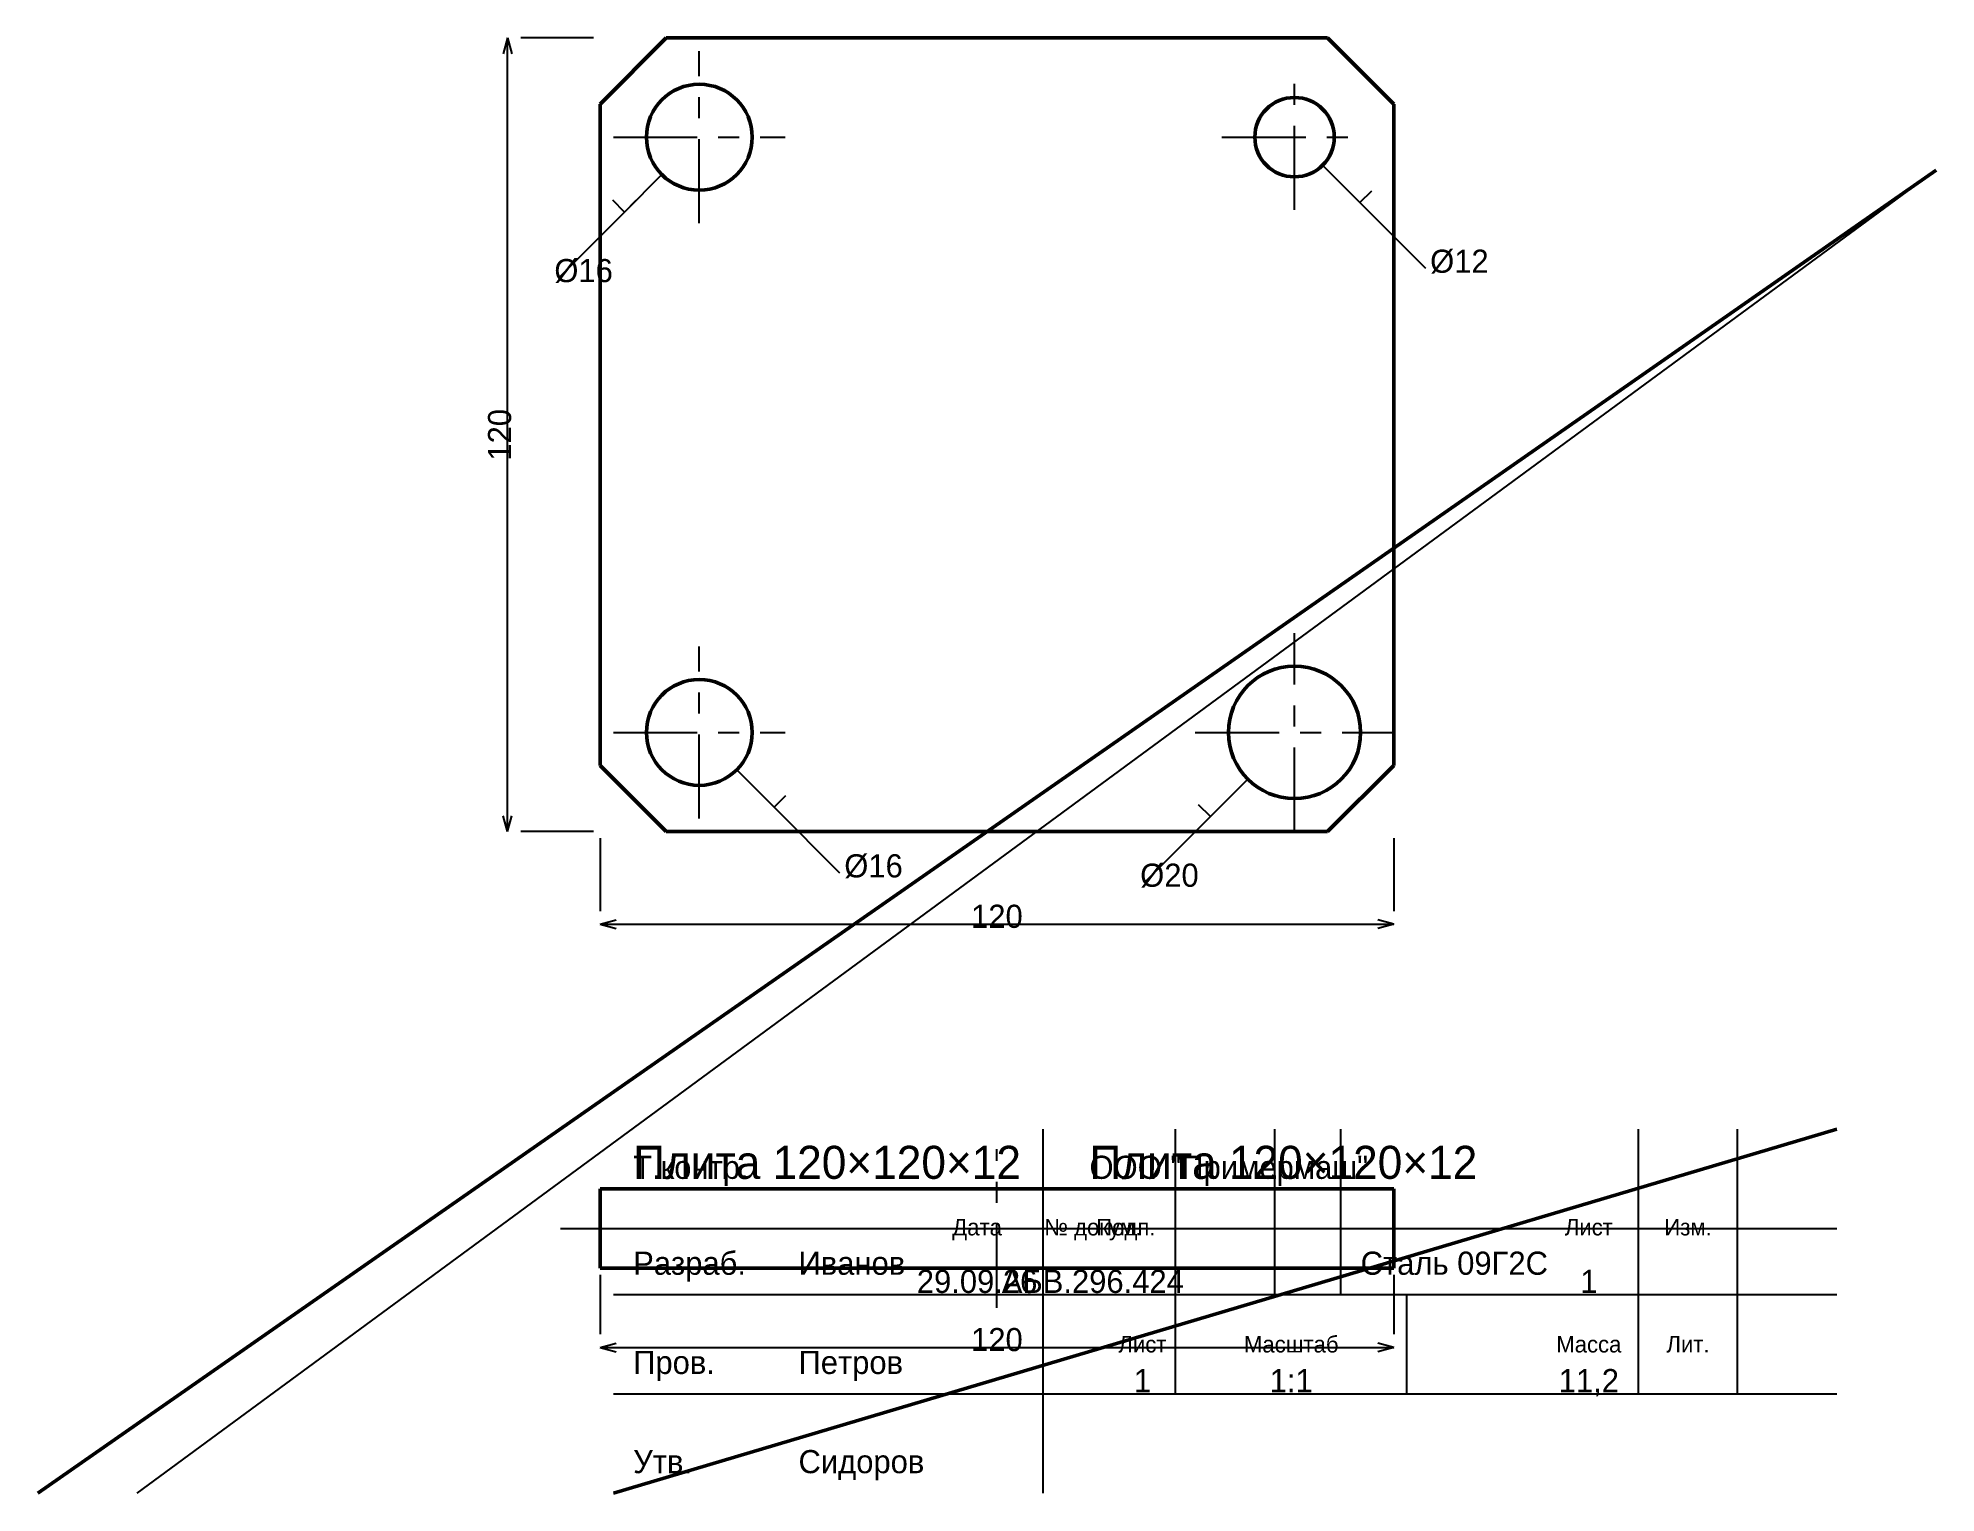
# Model space of a CAD drawing. Header units: millimetres. Extents: x 5 to 292, y 5 to 225.
import ezdxf
from ezdxf.enums import TextEntityAlignment as Align

# ---------------------------------------------------------------- set-up
doc = ezdxf.new("R2010")
doc.units = ezdxf.units.MM
doc.linetypes.add('CENTER', pattern=[22.225, 12.7, -3.175, 3.175, -3.175])
doc.linetypes.add('DASHED', pattern=[9, 6, -3])
for name, color, linetype, lineweight in [('AXIS', 7, 'CENTER', 25), ('DIMS', 7, 'CONTINUOUS', 25), ('MAIN', 7, 'CONTINUOUS', 50), ('TEXT', 7, 'CONTINUOUS', 25), ('THIN', 7, 'CONTINUOUS', 25)]:
    doc.layers.add(name, color=color, linetype=linetype, lineweight=lineweight)

msp = doc.modelspace()

# ---------------------------------------------------------------- linework, layer by layer
at = {"layer": 'AXIS', "linetype": 'CENTER', "lineweight": 25}
for p, q in [((105, 197), (105, 223)), ((195, 199), (195, 221)), ((92, 210), (118, 210)), ((184, 210), (206, 210)), ((195, 105), (195, 135)), ((105, 107), (105, 133)), ((92, 120), (118, 120)), ((180, 120), (210, 120)), ((150, 33), (150, 57)), ((84, 45), (216, 45))]:
    msp.add_line(p, q, dxfattribs=at)
at = {"layer": 'DIMS', "linetype": 'CONTINUOUS', "lineweight": 25}
for p, q in [((76, 225), (75.353, 222.585)), ((76, 105), (76, 225)), ((76, 225), (76.647, 222.585)), ((89, 225), (78, 225)), ((99.343, 204.343), (93.686, 198.686)), ((199.243, 205.757), (204.899, 200.101)), ((204.899, 200.101), (203.132, 201.868)), ((204.899, 200.101), (206.667, 201.868)), ((93.686, 198.686), (83.787, 188.787)), ((93.686, 198.686), (91.919, 200.454)), ((93.686, 198.686), (95.454, 200.454)), ((204.899, 200.101), (214.799, 190.201)), ((110.657, 114.343), (116.314, 108.686)), ((187.929, 112.929), (182.272, 107.272)), ((116.314, 108.686), (114.546, 110.454)), ((116.314, 108.686), (118.081, 110.454)), ((76, 105), (75.353, 107.415)), ((76, 105), (76.647, 107.415)), ((116.314, 108.686), (126.213, 98.787)), ((182.272, 107.272), (172.373, 97.373)), ((182.272, 107.272), (180.504, 109.04)), ((182.272, 107.272), (184.04, 109.04)), ((89, 105), (78, 105)), ((90, 104), (90, 93)), ((210, 104), (210, 93)), ((90, 91), (92.415, 91.647)), ((90, 91), (210, 91)), ((90, 91), (92.415, 90.353)), ((210, 91), (207.585, 91.647)), ((210, 91), (207.585, 90.353)), ((90, 38), (90, 29)), ((210, 38), (210, 29)), ((90, 27), (92.415, 27.647)), ((90, 27), (210, 27)), ((90, 27), (92.415, 26.353)), ((210, 27), (207.585, 27.647)), ((210, 27), (207.585, 26.353))]:
    msp.add_line(p, q, dxfattribs=at)
at = {"layer": 'MAIN', "linetype": 'CONTINUOUS', "lineweight": 50}
for p, q in [((100, 225), (90, 215)), ((200, 225), (100, 225)), ((210, 215), (200, 225)), ((90, 215), (90, 115)), ((210, 115), (210, 215)), ((5, 5), (292, 205)), ((90, 115), (100, 105)), ((200, 105), (210, 115)), ((100, 105), (200, 105)), ((92, 5), (277, 60)), ((90, 51), (210, 51)), ((90, 39), (90, 51)), ((210, 39), (210, 51)), ((90, 39), (210, 39))]:
    msp.add_line(p, q, dxfattribs=at)
for centre, radius in [((105, 210), 8), ((195, 210), 6), ((195, 120), 10), ((105, 120), 8)]:
    msp.add_circle(centre, radius, dxfattribs=at)
at = {"layer": 'THIN', "linetype": 'CONTINUOUS', "lineweight": 25}
for p, q in [((20, 5), (292, 205)), ((157, 5), (157, 60)), ((177, 35), (177, 60)), ((192, 35), (192, 60)), ((202, 35), (202, 60)), ((247, 35), (247, 60)), ((262, 35), (262, 60)), ((92, 45), (277, 45)), ((92, 35), (277, 35)), ((177, 20), (177, 35)), ((212, 20), (212, 35)), ((247, 20), (247, 35)), ((262, 20), (262, 35)), ((92, 20), (277, 20))]:
    msp.add_line(p, q, dxfattribs=at)
at = {"layer": 'THIN', "linetype": 'DASHED', "lineweight": 25}
for p, q in [((90, 51), (102, 51)), ((198, 51), (210, 51)), ((90, 39), (102, 39)), ((198, 39), (210, 39))]:
    msp.add_line(p, q, dxfattribs=at)

# ---------------------------------------------------------------- texts
at = {"layer": 'DIMS', "linetype": 'CONTINUOUS', "lineweight": 25}
for s, p in [('%%c12', (215.506, 189.494)), ('%%c16', (83.08, 188.08)), ('%%c16', (126.92, 98.08)), ('%%c20', (171.665, 96.665))]:
    msp.add_text(s, height=3.5, dxfattribs=at).set_placement(p)
msp.add_text('120', height=3.5, rotation=90, dxfattribs=at).set_placement((74.8, 165), align=Align.MIDDLE_CENTER)
for p in [(150, 92.2), (150, 28.2)]:
    msp.add_text('120', height=3.5, dxfattribs=at).set_placement(p, align=Align.MIDDLE_CENTER)
at = {"layer": 'TEXT', "linetype": 'CONTINUOUS', "lineweight": 25}
for s, height, p in [('Плита 120×120×12', 5, (95, 52.5)), ('Плита 120×120×12', 5, (164, 52.5)), ('Т.контр.', 3.5, (95, 52.5)), ('ООО "Примермаш"', 3.5, (164, 52.5)), ('Разраб.', 3.5, (95, 38)), ('Иванов', 3.5, (120, 38)), ('Сталь 09Г2С', 3.5, (205, 38)), ('Пров.', 3.5, (95, 23)), ('Петров', 3.5, (120, 23)), ('Утв.', 3.5, (95, 8)), ('Сидоров', 3.5, (120, 8))]:
    msp.add_text(s, height=height, dxfattribs=at).set_placement(p)
for s, height, p in [('Дата', 2.5, (147, 45.2)), ('№ докум.', 2.5, (164.5, 45.2)), ('Подп.', 2.5, (169.5, 45.2)), ('Лист', 2.5, (239.5, 45.2)), ('Изм.', 2.5, (254.5, 45.2)), ('29.09.26', 3.5, (147, 37)), ('АБВ.296.424', 3.5, (164.5, 37)), ('1', 3.5, (239.5, 37)), ('Лист', 2.5, (172, 27.5)), ('Масштаб', 2.5, (194.5, 27.5)), ('Масса', 2.5, (239.5, 27.5)), ('Лит.', 2.5, (254.5, 27.5)), ('1', 3.5, (172, 22)), ('1:1', 3.5, (194.5, 22)), ('11,2', 3.5, (239.5, 22))]:
    msp.add_text(s, height=height, dxfattribs=at).set_placement(p, align=Align.MIDDLE_CENTER)

doc.saveas('drawing.dxf')
